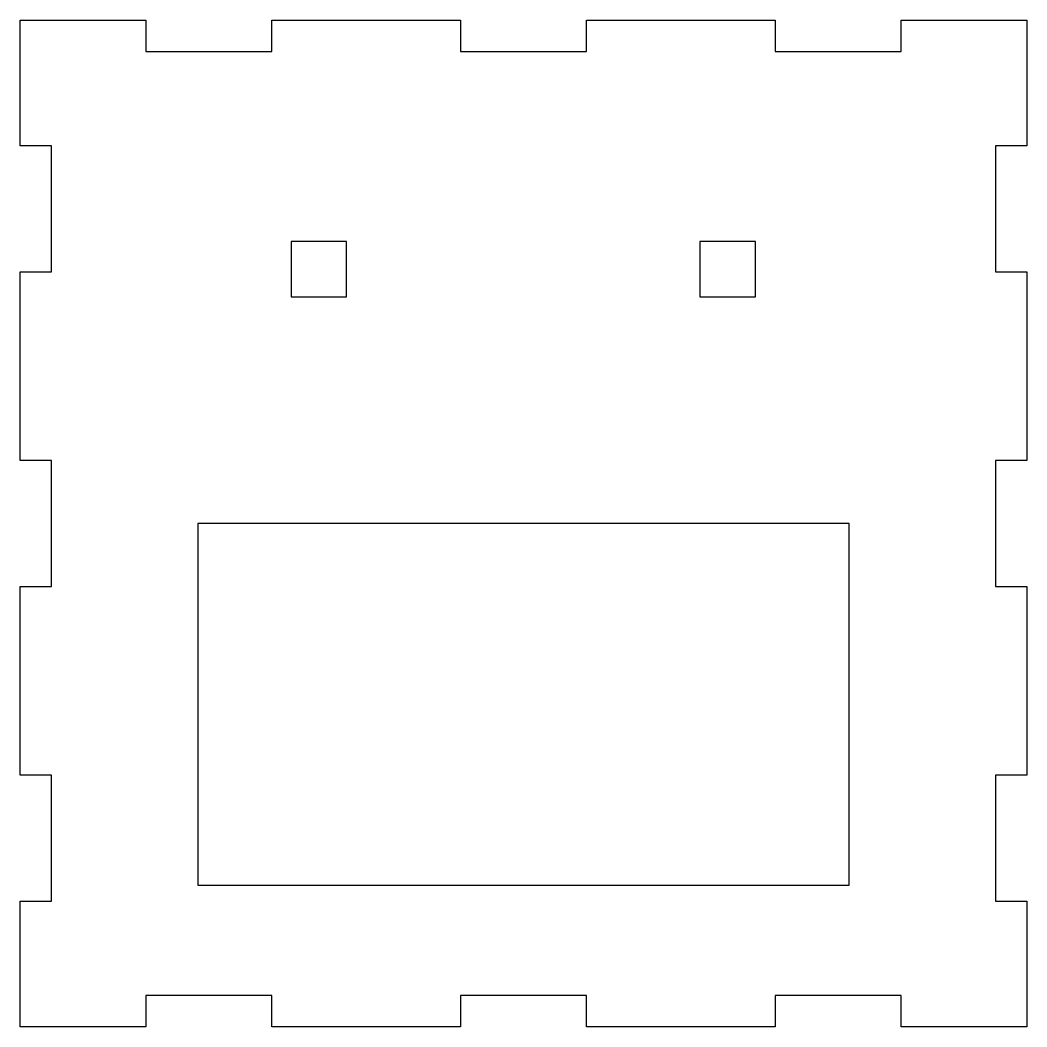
# Model space of a CAD drawing. Header units: millimetres. Extents: x -80 to 80, y -80 to 80.
import ezdxf

# ---------------------------------------------------------------- set-up
doc = ezdxf.new("R2010")
doc.units = ezdxf.units.MM
doc.layers.get('0').update_dxf_attribs({"linetype": 'CONTINUOUS'})

msp = doc.modelspace()

# ---------------------------------------------------------------- linework, layer by layer
for points in [[(60, -80), (60, -75), (40, -75), (40, -80), (10, -80), (10, -75), (-10, -75), (-10, -80), (-40, -80), (-40, -75), (-60, -75), (-60, -80), (-80, -80), (-80, -60), (-75, -60), (-75, -40), (-80, -40), (-80, -10), (-75, -10), (-75, 10), (-80, 10), (-80, 40), (-75, 40), (-75, 60), (-80, 60), (-80, 80), (-60, 80), (-60, 75), (-40, 75), (-40, 80), (-10, 80), (-10, 75), (10, 75), (10, 80), (40, 80), (40, 75), (60, 75), (60, 80), (80, 80), (80, 60), (75, 60), (75, 40), (80, 40), (80, 10), (75, 10), (75, -10), (80, -10), (80, -40), (75, -40), (75, -60), (80, -60), (80, -80)], [(-36.95, 36.04), (-28.15, 36.04), (-28.15, 44.84), (-36.95, 44.84)], [(28.05, 36.04), (36.85, 36.04), (36.85, 44.84), (28.05, 44.84)], [(-51.75, 0), (-51.75, -57.5), (51.75, -57.5), (51.75, 0)]]:
    msp.add_lwpolyline(points, close=True)

doc.saveas('drawing.dxf')
